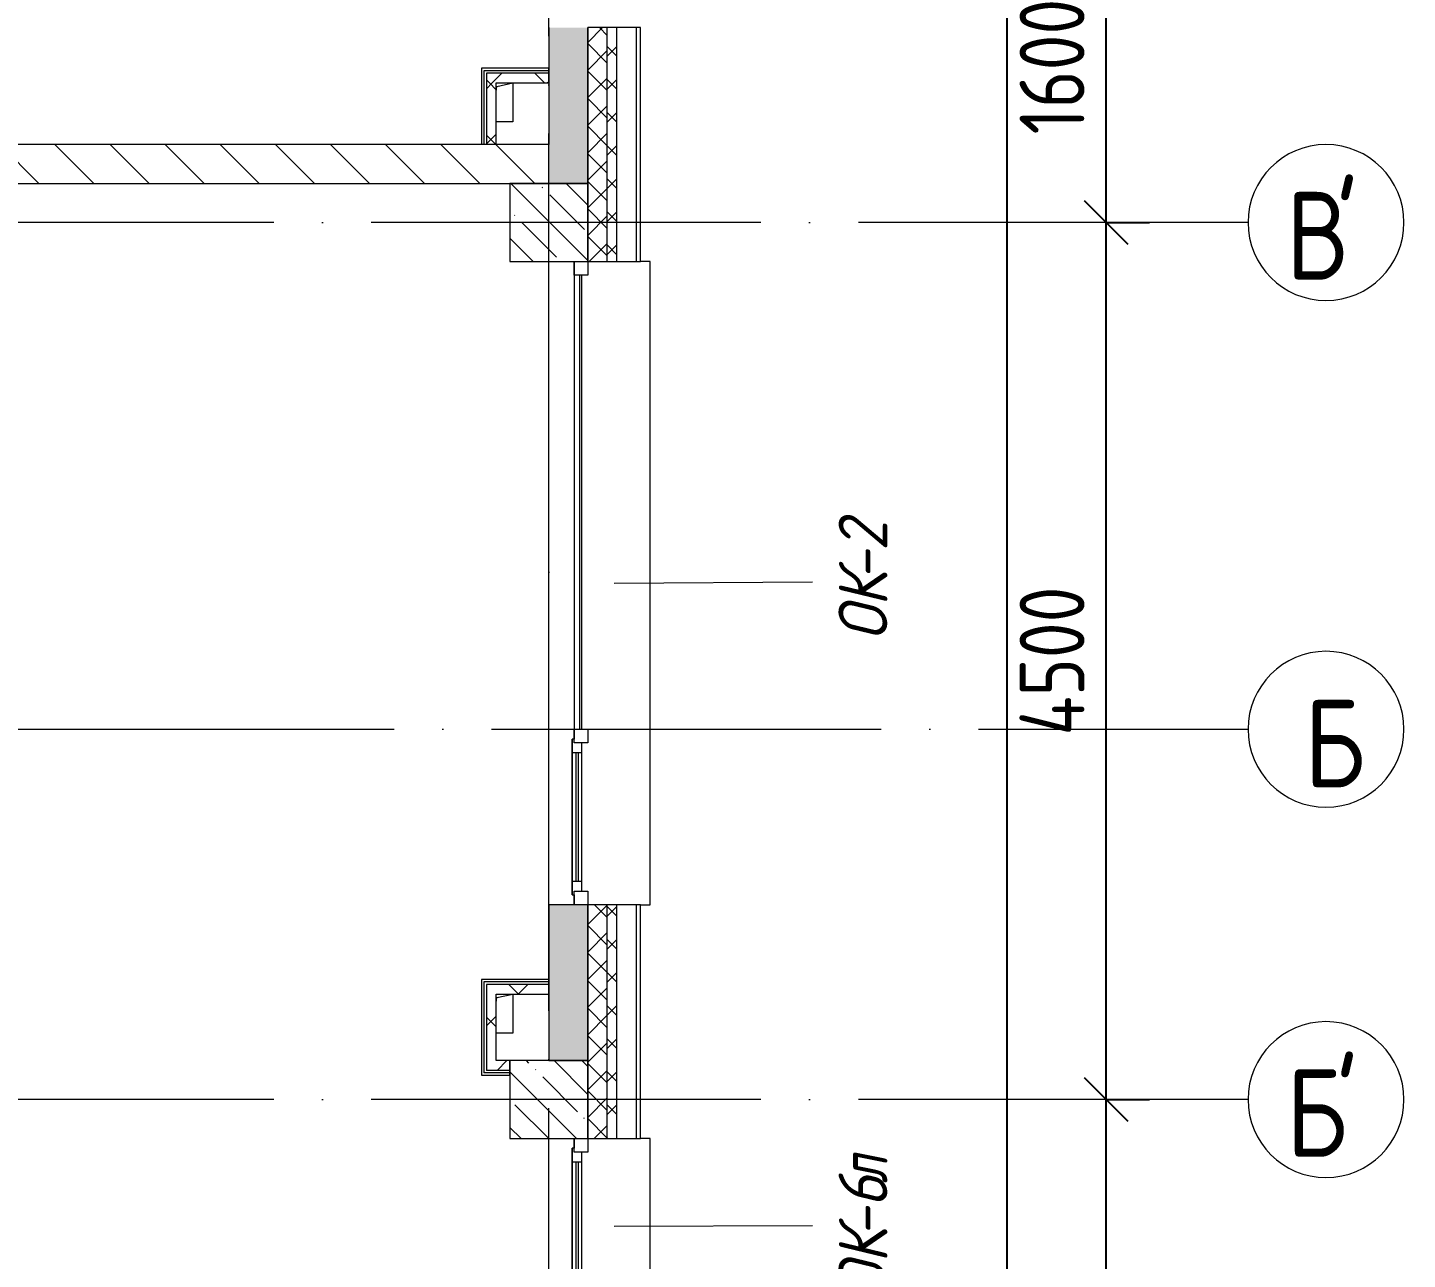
# Model space of a CAD drawing. Header units: millimetres. Extents: x -68946 to 288321, y -402657 to 324925.
# Drawn here: x 162363 to 169445, y 3305 to 9625 of the extents above; entities that cross this region are included whole.
import ezdxf

# ---------------------------------------------------------------- set-up
doc = ezdxf.new("R2010")
doc.units = ezdxf.units.MM
doc.linetypes.add('ADSK_Линия сетки', pattern=[2500, 2000, -250, 0, -250])
doc.layers.get('Defpoints').update_dxf_attribs({"color": 250})
for name, color, linetype, lineweight in [('A-____-____-DIMS', 250, 'Continuous', 9), ('A-DETL-GENF-OTLN', 250, 'Continuous', 5), ('A-FLOR-____-OTLN', 192, 'Continuous', 9), ('A-GLAZ-____-IDEN', 152, 'Continuous', 9), ('A-GLAZ-____-MCUT', 250, 'Continuous', 9), ('A-GLAZ-____-OTLN', 250, 'Continuous', 5), ('A-WALL-____-MCUT', 250, 'Continuous', 13), ('A-WALL-____-PATT', 250, 'Continuous', 13), ('A-WALL-FNSH-MCUT', 250, 'Continuous', 13), ('I-WALL-____-OTLN', 250, 'Continuous', 9), ('S-COLS-____-MCUT', 250, 'Continuous', 25), ('S-COLS-____-OTLN', 250, 'Continuous', 9), ('S-GRID-____-IDEN', 250, 'Continuous', 9), ('S-GRID-____-OTLN', 250, 'Continuous', 9)]:
    doc.layers.add(name, color=color, linetype=linetype, lineweight=lineweight)
doc.styles.add('GOST Common', font='', dxfattribs={"width": 0.9, "height": 350})
doc.styles.add('ISOCPEUR_I', font='isocpeui.ttf', dxfattribs={"width": 0.9, "height": 12.5})
doc.styles.get("Standard").update_dxf_attribs({"font": 'ГОСТ тип А.ttf'})
doc.styles.get('GOST Common').set_extended_font_data('GOST Common')
doc.dimstyles.new('А3', dxfattribs={"dimtxt": 333, "dimasz": 222, "dimexe": 222, "dimexo": 111, "dimgap": 111, "dimtad": 1, "dimtoh": 1, "dimdec": 0, "dimrnd": 0.0015, "dimzin": 0, "dimdsep": 46, "dimtxsty": 'Standard', "dimblk": 'OBLIQUE', "dimcen": 0, "dimclrd": 7, "dimclre": 7, "dimclrt": 7, "dimadec": 0, "dimazin": 0, "dimtfac": 1, "dimtdec": 0, "dimtofl": 0, "dimtmove": 0, "dimatfit": 3, "dimfxl": 1, "dimtolj": 1, "dimtzin": 0, "dimarcsym": 0})
pattern_1 = [(45, (12287.91, -0.0006), (-141.42136, 141.42136), []), (135, (12287.91, -0.0006), (-141.42136, -141.42136), [])]
pattern_2 = [(135, (12287.91, -0.0006), (-142.5612, -142.5612), []), (135, (12430.48, -0.0006), (-142.5612, -142.5612), [252.016, -50.403, 3.353, -47.05])]

# ---------------------------------------------------------------- blocks, each defined once
blk = doc.blocks.new('Окно_СКБ_1Ст1 - 120_Окно_СКБ_1Ст_900_ОК6Л-V40-АР1_Маркировочный план 1 этажа С2и3')
at = {"layer": 'A-GLAZ-____-MCUT'}
for p, q in [((-450, -195), (-450, -125)), ((-450, -125), (-380, -125)), ((-380, -125), (-380, -195)), ((380, -195), (380, -125)), ((380, -125), (450, -125)), ((450, -125), (450, -195)), ((-380, -195), (-450, -195)), ((-380, -195), (-400, -195)), ((-400, -195), (-400, -205)), ((-400, -205), (400, -205)), ((400, -205), (-400, -205)), ((380, -155), (-380, -155)), ((-380, -155), (-380, -195)), ((-330, -205), (-330, -155)), ((330, -205), (330, -155)), ((380, -195), (380, -155)), ((450, -195), (380, -195)), ((400, -195), (380, -195)), ((400, -205), (400, -195))]:
    blk.add_line(p, q, dxfattribs=at)
at = {"layer": 'A-GLAZ-____-MCUT', "lineweight": 5}
for p, q in [((-330, -175), (330, -175)), ((330, -185), (-330, -185))]:
    blk.add_line(p, q, dxfattribs=at)
at = {"layer": 'A-GLAZ-____-OTLN'}
for p, q in [((-450, -195), (-400, -195)), ((400, -195), (450, -195))]:
    blk.add_line(p, q, dxfattribs=at)
blk = doc.blocks.new('WNW_Отлив1 - Отлив_металлический 2-28596055-АР1_Маркировочный план 1 этажа С2и3')
at = {"layer": 'A-GLAZ-____-OTLN'}
for p, q in [((450, 320), (-450, 320)), ((-450, 320), (-450, 270)), ((450, 270), (450, 320))]:
    blk.add_line(p, q, dxfattribs=at)
blk = doc.blocks.new('Окно_СКБ_2Ст1 - Окно_СКБ_2Ст 3300_ОК2-29018964-АР1_Маркировочный план 1 этажа С2и3')
at = {"layer": 'A-GLAZ-____-MCUT'}
for p, q in [((-1650, -195), (-1650, -125)), ((-1650, -125), (-1580, -125)), ((-1580, -125), (-1580, -195)), ((750, -195), (750, -125)), ((750, -125), (820, -125)), ((820, -125), (820, -195)), ((1580, -195), (1580, -125)), ((1580, -125), (1650, -125)), ((1650, -125), (1650, -195)), ((-1580, -195), (-1650, -195)), ((820, -195), (750, -195)), ((820, -195), (800, -195)), ((800, -195), (800, -205)), ((800, -205), (1600, -205)), ((1600, -205), (800, -205)), ((1580, -155), (820, -155)), ((820, -155), (820, -195)), ((870, -205), (870, -155)), ((1530, -205), (1530, -155)), ((1580, -195), (1580, -155)), ((1650, -195), (1580, -195)), ((1600, -195), (1580, -195)), ((1600, -205), (1600, -195))]:
    blk.add_line(p, q, dxfattribs=at)
at = {"layer": 'A-GLAZ-____-MCUT', "lineweight": 5}
for p, q in [((750, -155), (-1580, -155)), ((750, -165), (-1580, -165)), ((870, -175), (1530, -175)), ((1530, -185), (870, -185))]:
    blk.add_line(p, q, dxfattribs=at)
at = {"layer": 'A-GLAZ-____-OTLN'}
for p, q in [((-1650, -195), (800, -195)), ((1600, -195), (1650, -195))]:
    blk.add_line(p, q, dxfattribs=at)
blk = doc.blocks.new('WNW_Отлив1 - Отлив_металлический 2-28598290-АР1_Маркировочный план 1 этажа С2и3')
at = {"layer": 'A-GLAZ-____-OTLN'}
for p, q in [((1650, 320), (-1650, 320)), ((-1650, 320), (-1650, 270)), ((1650, 270), (1650, 320))]:
    blk.add_line(p, q, dxfattribs=at)
blk = doc.blocks.new('_Wn_-As_OpeningMEP_floor__Rectangular - _Wn_-As_OpeningMEP_floor__Rectangular-V75-АР1_Маркировочный план 1 этажа С2и3')
at = {"layer": 'A-DETL-GENF-OTLN', "lineweight": 5}
for p, q in [((-32.3, 132.3), (50, 150)), ((-35, 104.6), (-32.3, 132.3))]:
    blk.add_line(p, q, dxfattribs=at)
blk = doc.blocks.new('Ось сетки - Круг_Ø8 мм-39983606-АР1_Маркировочный план 1 этажа С2и3')
at = {"layer": 'S-GRID-____-IDEN'}
for start, end in [(360, 180), (180, 360)]:
    blk.add_arc((0, 0), 4, start, end, dxfattribs=at)
blk = doc.blocks.new('_Oblique')
at = {"color": 0, "linetype": 'ByBlock', "lineweight": -2}
blk.add_line((-0.5, -0.5), (0.5, 0.5), dxfattribs=at)
blk = doc.blocks.new('*D2561')
at = {"layer": 'A-____-____-DIMS', "color": 7, "lineweight": -2, "transparency": 16777216}
for p, q in [((167898.3, 25), (167898.3, 4125)), ((167909.4, 4125), (168120.3, 4125)), ((167909.4, 25), (168120.3, 25))]:
    blk.add_line(p, q, dxfattribs=at)
at = {"layer": 'Defpoints', "color": 0, "transparency": 16777216}
for p in [(167798.4, 4125), (167898.3, 4125), (167798.4, 25)]:
    blk.add_point(p, dxfattribs=at)
at = {"layer": 'A-____-____-DIMS', "color": 7, "lineweight": -2, "transparency": 16777216, "xscale": 222, "yscale": 222, "zscale": 222}
for p, rotation in [((167898.3, 4125), 90), ((167898.3, 25), 270)]:
    blk.add_blockref('_Oblique', p, dxfattribs=dict(at, rotation=rotation))
at = {"layer": 'A-____-____-DIMS', "color": 7, "transparency": 16777216, "insert": (167620.8, 2075), "char_height": 333, "width": 2.382, "attachment_point": 5, "rotation": 90}
blk.add_mtext('\\A1;4100', dxfattribs=at)
blk = doc.blocks.new('*D2562')
at = {"layer": 'A-____-____-DIMS', "color": 7, "lineweight": -2, "transparency": 16777216}
for p, q in [((167898.3, 4125), (167898.3, 8625)), ((167909.4, 8625), (168120.3, 8625)), ((167909.4, 4125), (168120.3, 4125))]:
    blk.add_line(p, q, dxfattribs=at)
at = {"layer": 'Defpoints', "color": 0, "transparency": 16777216}
for p in [(167798.4, 8625), (167898.3, 8625), (167798.4, 4125)]:
    blk.add_point(p, dxfattribs=at)
at = {"layer": 'A-____-____-DIMS', "color": 7, "lineweight": -2, "transparency": 16777216, "xscale": 222, "yscale": 222, "zscale": 222}
for p, rotation in [((167898.3, 8625), 90), ((167898.3, 4125), 270)]:
    blk.add_blockref('_Oblique', p, dxfattribs=dict(at, rotation=rotation))
at = {"layer": 'A-____-____-DIMS', "color": 7, "transparency": 16777216, "insert": (167620.8, 6375), "char_height": 333, "width": 2.567, "attachment_point": 5, "rotation": 90}
blk.add_mtext('\\A1;4500', dxfattribs=at)
blk = doc.blocks.new('*D2563')
at = {"layer": 'A-____-____-DIMS', "color": 7, "lineweight": -2, "transparency": 16777216}
for p, q in [((167898.3, 8625), (167898.3, 10225)), ((167909.4, 10225), (168120.3, 10225)), ((167909.4, 8625), (168120.3, 8625))]:
    blk.add_line(p, q, dxfattribs=at)
at = {"layer": 'Defpoints', "color": 0, "transparency": 16777216}
for p in [(167798.4, 10225), (167898.3, 10225), (167798.4, 8625)]:
    blk.add_point(p, dxfattribs=at)
at = {"layer": 'A-____-____-DIMS', "color": 7, "lineweight": -2, "transparency": 16777216, "xscale": 222, "yscale": 222, "zscale": 222}
for p, rotation in [((167898.3, 10225), 90), ((167898.3, 8625), 270)]:
    blk.add_blockref('_Oblique', p, dxfattribs=dict(at, rotation=rotation))
at = {"layer": 'A-____-____-DIMS', "color": 7, "transparency": 16777216, "insert": (167620.8, 9425), "char_height": 333, "width": 2.299, "attachment_point": 5, "rotation": 90}
blk.add_mtext('\\A1;1600', dxfattribs=at)
blk = doc.blocks.new('*D2588')
at = {"layer": 'A-____-____-DIMS', "color": 7, "lineweight": -2, "transparency": 16777216}
for p, q in [((167388.4, 58775), (167388.4, 25)), ((167467.8, 58775), (167610.4, 58775)), ((167377.4, 25), (167166.4, 25))]:
    blk.add_line(p, q, dxfattribs=at)
at = {"layer": 'Defpoints', "color": 0, "transparency": 16777216}
for p in [(167356.8, 58775), (167388.4, 25), (167488.4, 25)]:
    blk.add_point(p, dxfattribs=at)
at = {"layer": 'A-____-____-DIMS', "color": 7, "lineweight": -2, "transparency": 16777216, "xscale": 222, "yscale": 222, "zscale": 222}
for p, rotation in [((167388.4, 58775), 90), ((167388.4, 25), 270)]:
    blk.add_blockref('_Oblique', p, dxfattribs=dict(at, rotation=rotation))
at = {"layer": 'A-____-____-DIMS', "color": 7, "transparency": 16777216, "insert": (167110.9, 29400), "char_height": 333, "width": 3.104, "attachment_point": 5, "rotation": 90}
blk.add_mtext('\\A1;58750', dxfattribs=at)

msp = doc.modelspace()

# ---------------------------------------------------------------- hatches: boundary and pattern name
at = {"layer": 'A-WALL-____-PATT', "lineweight": 15, "true_color": 0x000000}
h = msp.add_hatch(dxfattribs=at)
h.set_pattern_fill('FP_53', color=18, style=0, pattern_type=2)
h.set_pattern_definition([(135, (12287.91, -0.0006), (-84.85281, -84.85281), []), (225, (12287.91, -0.0006), (84.85281, -84.85281), [])])
h.paths.add_polyline_path([(165337.9138, -275), (165387.9138, -274.6831), (165386.9138, 624.9994), (165337.9138, 624.9994), (165337.9138, -235.4489)])
h.paths.add_polyline_path([(165386.9138, 2324.9994), (165387.9138, 2324.9994), (165386.9138, 3024.9994), (165337.9138, 3024.9994), (165337.9138, 2324.9994)])
h.paths.add_polyline_path([(165387.9138, 3924.9994), (165386.9138, 5124.9994), (165337.9138, 5124.9994), (165337.9138, 3924.9994), (165386.9138, 3924.9994)])
h.paths.add_polyline_path([(165337.9138, 8424.9994), (165387.9138, 8424.9994), (165386.9138, 9624.9994), (165337.9138, 9624.9994), (165337.9138, 8799.0577)])
h.paths.add_polyline_path([(165365.6416, 11324.9994), (165387.9138, 11324.9994), (165386.9138, 12024.9994), (165337.9138, 12024.9994), (165337.9138, 11324.9994), (165362.8229, 11324.9994)])
h.paths.add_polyline_path([(165387.9138, 12924.9994), (165386.9138, 13225.3683), (165337.9138, 13225.3683), (165337.9138, 12925), (165386.9138, 12924.9994)])
h.paths.add_polyline_path([(165362.8985, 13525.3683), (165387.9138, 13525.3683), (165387.9138, 14124.9994), (165337.9138, 14124.9994), (165337.9138, 13525.3683)])
h.paths.add_polyline_path([(165374.1295, 17424.9994), (165387.9138, 17424.9994), (165387.9138, 18624.9994), (165337.9138, 18624.9994), (165337.9138, 17425), (165374.0437, 17425)])
h.paths.add_polyline_path([(165337.9138, 20324.9994), (165387.9138, 20324.9994), (165387.9138, 21024.9994), (165337.9138, 21024.9994)])
h.paths.add_polyline_path([(165387.9138, 21924.9994), (165387.9138, 23124.9994), (165337.9138, 23124.9994), (165337.9138, 21925), (165359.3769, 21924.9994)])
h.paths.add_polyline_path([(165344.6243, 26424.9994), (165387.9138, 26424.9994), (165387.9138, 27624.9994), (165337.9138, 27624.9994), (165337.9138, 26425), (165344.3405, 26425)])
h.paths.add_polyline_path([(165387.9138, 28524.9994), (165387.9138, 29224.9994), (165337.9138, 29224.9994), (165337.9138, 28524.9994)])
h.paths.add_polyline_path([(165387.9138, 30924.9994), (165387.9138, 32124.9994), (165337.9138, 32124.9994), (165337.9138, 30924.9994)])
h.paths.add_polyline_path([(165387.9138, 35424.9994), (165387.9138, 36624.9994), (165337.9138, 36624.9994), (165337.9138, 35424.9994)])
h.paths.add_polyline_path([(165387.9138, 39924.9994), (165387.9138, 41125), (165337.9138, 41125), (165337.9138, 39924.9994)])
h.paths.add_polyline_path([(165387.9138, 42025), (165387.9138, 42725), (165337.9138, 42725), (165337.9138, 42025)])
h.paths.add_polyline_path([(165387.9138, 44425), (165387.9138, 45625), (165337.9138, 45625), (165337.9138, 44425)])
h.paths.add_polyline_path([(165387.9138, 47325), (165387.9138, 48024.9994), (165337.9138, 48024.9994), (165337.9138, 47325)])
h.paths.add_polyline_path([(165387.9138, 48924.9994), (165387.9138, 50124.9994), (165337.9138, 50124.9994), (165337.9138, 48924.9994)])
h.paths.add_polyline_path([(165337.9138, 53424.9994), (165387.9138, 53424.9994), (165387.9138, 54624.9994), (165337.9138, 54624.9994), (165337.9138, 53727.4152)])
h.paths.add_polyline_path([(165387.9138, 57924.9994), (165386.9138, 59075), (165337.9138, 59075), (165337.9138, 57924.9994)])
h = msp.add_hatch(dxfattribs=at)
h.set_pattern_fill('FP_52', color=18, style=0, pattern_type=2)
h.set_pattern_definition([(45, (12287.91, -0.0006), (-70.71068, 70.71068), []), (135, (12287.91, -0.0006), (-70.71068, -70.71068), [])])
h.paths.add_polyline_path([(165237.9138, -175), (165337.9138, -175), (165337.9138, 624.9994), (165237.9138, 624.9994), (165237.9138, -85.6642)])
h.paths.add_polyline_path([(165264.2854, 2324.9994), (165337.9138, 2324.9994), (165337.9138, 3024.9994), (165237.9138, 3024.9994), (165237.9138, 2324.9994)])
h.paths.add_polyline_path([(165282.8081, 3924.9994), (165337.9138, 3924.9994), (165337.9138, 5124.9994), (165237.9138, 5124.9994), (165237.9138, 3924.9994), (165281.8032, 3925)])
h.paths.add_polyline_path([(165237.9138, 8424.9994), (165337.9138, 8424.9994), (165337.9138, 9624.9994), (165237.9138, 9624.9994), (165237.9138, 8799.0577)])
h.paths.add_polyline_path([(165237.9138, 11324.9994), (165337.9138, 11324.9994), (165337.9138, 12024.9994), (165237.9138, 12024.9019), (165237.9138, 11729.168)])
h.paths.add_polyline_path([(165237.9138, 12924.9994), (165337.9137, 12925), (165337.9138, 13225.3683), (165237.9138, 13225.3683)])
h.paths.add_polyline_path([(165237.9138, 13525.3683), (165337.9138, 13525.3683), (165337.9138, 14124.9994), (165237.9138, 14124.6388), (165237.9138, 13682.5749)])
h.paths.add_polyline_path([(165337.9137, 17425), (165337.9138, 18624.9994), (165237.9138, 18624.9994), (165237.9138, 17425)])
h.paths.add_polyline_path([(165237.9138, 20324.9994), (165337.9138, 20324.9994), (165337.9138, 21024.9994), (165237.9138, 21024.9994)])
h.paths.add_polyline_path([(165237.9138, 21925), (165337.9137, 21925), (165337.9138, 23124.9994), (165237.9138, 23124.9994), (165237.9138, 22324.9342)])
h.paths.add_polyline_path([(165337.9137, 26425), (165337.9138, 27624.9994), (165237.9138, 27624.9994), (165237.9138, 26425)])
h.paths.add_polyline_path([(165337.9138, 28524.9994), (165337.9138, 29224.9994), (165237.9138, 29224.8142), (165237.9138, 28524.9994), (165337.7397, 28524.9994)])
h.paths.add_polyline_path([(165337.9138, 30924.9994), (165337.9138, 32124.9994), (165237.9138, 32124.9994), (165237.9138, 30924.9994), (165329.8717, 30924.9994)])
h.paths.add_polyline_path([(165314.6372, 35424.9994), (165337.9138, 35424.9994), (165337.9138, 36624.9994), (165237.9138, 36624.9994), (165237.9138, 35424.9994)])
h.paths.add_polyline_path([(165299.7856, 39924.9994), (165337.9138, 39924.9994), (165337.9138, 41125), (165237.9138, 41124.9989), (165237.9138, 39924.9994)])
h.paths.add_polyline_path([(165293.482, 42025), (165337.9138, 42025), (165337.9138, 42725), (165237.9138, 42725), (165237.9138, 42025), (165292.8549, 42025)])
h.paths.add_polyline_path([(165284.934, 44425), (165337.9138, 44425), (165337.9138, 45625), (165237.9138, 45625), (165237.9138, 44425)])
h.paths.add_polyline_path([(165237.9138, 47325), (165337.9138, 47325), (165337.9138, 48024.9994), (165237.9138, 48024.9994), (165237.9138, 47725)])
h.paths.add_polyline_path([(165237.9138, 48924.9994), (165337.9138, 48924.9994), (165337.9138, 50124.9994), (165237.9138, 50124.9994), (165237.9138, 49820.6015)])
h.paths.add_polyline_path([(165237.9138, 53424.9994), (165337.9138, 53424.9994), (165337.9138, 54624.9994), (165237.9138, 54624.9994), (165237.9138, 53727.4152)])
h.paths.add_polyline_path([(165237.9138, 57924.9994), (165337.9138, 57924.9994), (165337.9138, 58975), (165237.9138, 58975), (165237.9138, 58575)])
h = msp.add_hatch(dxfattribs=at)
h.set_pattern_fill('FP_3', color=18, style=0, pattern_type=2)
h.set_pattern_definition([(50, (12287.9, -0.0006), (364.36793, -31.8783), [38.1, -419.1]), (355, (12287.9, -0.0006), (-70.48585, 382.1133), [30.48, -335.28]), (100.451, (12318.28, -2.66), (293.885, 350.2334), [32.38, -356.18]), (46.184, (12287.9, 101.6), (542.1585, -84.0858), [57.15, -628.65]), (96.636, (12333.1, 94.6), (474.8049, 494.8554), [48.57, -534.27]), (351.184, (12287.9, 101.6), (474.8102, 494.85), [45.72, -502.92]), (21, (12338.7, 76.2), (303.22847, -204.53046), [38.1, -419.1]), (326, (12338.7, 76.2), (123.6039, 368.37604), [30.48, -335.28]), (71.451, (12364, 59.16), (426.8341, 163.8427), [32.38, -356.18]), (37.5, (12287.91, -0.0006), (6.17665, 169.11015), [16.764, -314.452, 16.764, -323.596, -336.55]), (37.5, (12287.91, -0.0006), (6.17665, 169.11015), [-671.576, 16.764, -319.786]), (7.5, (12287.91, -0.0006), (133.63888, 200.3615), [16.764, -177.292, 16.764, -306.832, -128.27]), (7.5, (12287.91, -0.0006), (133.63888, 200.3615), [-517.652, 16.764, -111.506]), (327.5, (12174.63, -0.0006), (271.18182, -11.45836), [16.764, -110.236, 16.764, -379.476, -525.78]), (327.5, (12174.63, -0.0006), (271.18182, -11.45836), [-523.24, 16.764, -509.016]), (317.5, (12123.83, -0.0006), (296.2585, 50.85285), [16.764, -148.336, 16.764, -246.38, -373.38]), (317.5, (12123.83, -0.0006), (296.2585, 50.85285), [-428.244, 16.764, -356.616])])
h.paths.add_polyline_path([(165037.8919, -175), (165236.9138, -174.511), (165037.8919, -75), (165037.8919, -171.0626)])
h.paths.add_polyline_path([(165037.8919, 125), (165237.8919, 225), (165236.9138, 624.9994), (165037.8919, 624.9994), (165037.8919, 225)])
h.paths.add_polyline_path([(165236.9138, 2324.9994), (165237.8919, 2324.9994), (165236.9138, 3024.9994), (165037.8925, 3024.9974), (165037.9789, 2324.9994), (165216.2645, 2324.9994)])
h.paths.add_polyline_path([(165037.9138, 4325), (165237.8919, 4325), (165236.9138, 5124.9994), (165037.8919, 5124.9994), (165037.8925, 4325)])
h.paths.add_polyline_path([(165141.3906, 8825), (165237.8919, 8825), (165236.9138, 9624.9994), (165037.8919, 9624.9994), (165037.8919, 8825), (165139.5446, 8825)])
h.paths.add_polyline_path([(165114.5786, 11324.9994), (165237.8919, 11324.9994), (165236.9138, 12024.9994), (165037.8919, 12024.9994), (165037.9148, 11324.9994), (165112.2198, 11324.9994)])
h.paths.add_polyline_path([(165093.129, 13325), (165236.9138, 13325), (165236.9138, 14124.9994), (165037.8919, 14124.9994), (165037.8919, 13325), (165090.36, 13325)])
h.paths.add_polyline_path([(165044.8674, 17825), (165237.8919, 17825), (165236.9138, 18624.9994), (165037.8919, 18624.9994), (165037.8919, 17825), (165041.1754, 17825)])
h.paths.add_polyline_path([(165037.9138, 20324.9994), (165237.8919, 20324.9994), (165236.9138, 21024.9994), (165037.8919, 21024.9994), (165037.8919, 20324.9994)])
h.paths.add_polyline_path([(165037.9138, 22325), (165237.8919, 22325), (165236.9138, 23124.9994), (165037.8919, 23124.9994), (165037.8919, 22325)])
h.paths.add_polyline_path([(165237.8919, 26825), (165236.9138, 27624.9994), (165037.8919, 27624.9994), (165037.8919, 26825), (165236.9138, 26825)])
h.paths.add_polyline_path([(165068.9434, 28524.9994), (165237.8919, 28524.9994), (165236.9138, 29224.9994), (165037.8919, 29224.9994), (165037.9138, 28524.9994)])
h.paths.add_polyline_path([(165037.9138, 31325), (165237.8919, 31325), (165236.9138, 32124.9994), (165037.8919, 32124.9994), (165037.8919, 31325)])
h.paths.add_polyline_path([(165237.8919, 35424.9994), (165236.9138, 35825), (165037.8919, 35825), (165037.9138, 35424.9994), (165236.9138, 35424.9994)])
h.paths.add_polyline_path([(165037.9138, 36225), (165237.8919, 36225), (165236.9138, 36624.9994), (165037.8919, 36624.9994), (165037.8919, 36225)])
h.paths.add_polyline_path([(165037.9138, 39924.9994), (165237.8919, 39924.9994), (165236.9138, 40725), (165037.8919, 40725), (165037.8919, 39924.9994)])
h.paths.add_polyline_path([(165037.9138, 42025), (165237.8919, 42025), (165236.9138, 42725), (165037.8919, 42725), (165037.8919, 42025)])
h.paths.add_polyline_path([(165039.9348, 44425), (165237.8919, 44425), (165236.9138, 45625), (165037.8919, 45625), (165037.9138, 44425)])
h.paths.add_polyline_path([(165084.8373, 47725), (165237.8919, 47725), (165236.9138, 48024.9994), (165037.8919, 48024.9994), (165037.9138, 47725)])
h.paths.add_polyline_path([(165236.9138, 48924.9994), (165237.8919, 48924.9994), (165236.9138, 50124.9994), (165037.8919, 50124.9994), (165037.9138, 48924.9994), (165234.5953, 48924.9994)])
h.paths.add_polyline_path([(165100.5645, 53825), (165237.8919, 53825), (165236.9138, 54624.9994), (165037.8919, 54624.9994), (165037.9138, 53825), (165045.6407, 53825)])
h.paths.add_polyline_path([(165198.7125, 57924.9994), (165237.8919, 57924.9994), (165236.9138, 58575), (165037.8919, 58575), (165037.9138, 57924.9994), (165167.9138, 57924.9994)])
h = msp.add_hatch(dxfattribs=at)
h.set_pattern_fill('FP_83', color=18, style=0, pattern_type=2)
h.set_pattern_definition(pattern_1)
h.paths.add_polyline_path([(164717.9138, 9341.0941), (165037.8919, 9341.0941), (165037.8706, 9391.0941), (164717.9138, 9391.0941), (164717.9138, 9361.5588)])
h = msp.add_hatch(dxfattribs=at)
h.set_pattern_fill('FP_83', color=18, style=0, pattern_type=2)
h.set_pattern_definition(pattern_1)
h.paths.add_polyline_path([(164752.8931, 9025.004), (164767.9138, 9025.004), (164767.9138, 9341.0941), (164717.9138, 9341.0941), (164717.9138, 9025.004)])
h = msp.add_hatch(dxfattribs=at)
h.set_pattern_fill('FP_2', color=18, style=0, pattern_type=2)
h.set_pattern_definition([(135, (12287.91, -0.0006), (-141.42136, -141.42136), [])])
h.paths.add_polyline_path([(164865.9566, 8825.004), (165037.8919, 8825.004), (165037.8706, 9025.004), (157537.8919, 9025.004), (157537.8919, 8825.004), (164852.8931, 8825.004)])
h = msp.add_hatch(dxfattribs=at)
h.set_pattern_fill('FP_83', color=18, style=0, pattern_type=2)
h.set_pattern_definition(pattern_1)
h.paths.add_polyline_path([(164717.9138, 4666.0901), (165037.8919, 4666.0901), (165037.8706, 4716.0901), (164717.9138, 4716.0901), (164717.9138, 4678.3033)])
h = msp.add_hatch(dxfattribs=at)
h.set_pattern_fill('FP_83', color=18, style=0, pattern_type=2)
h.set_pattern_definition(pattern_1)
h.paths.add_polyline_path([(164767.9138, 4275), (164767.9138, 4666.0901), (164717.9138, 4666.0901), (164717.9138, 4275)])
h = msp.add_hatch(dxfattribs=at)
h.set_pattern_fill('FP_83', color=18, style=0, pattern_type=2)
h.set_pattern_definition(pattern_1)
h.paths.add_polyline_path([(164837.8919, 4275), (164837.8919, 4325), (164767.9138, 4325), (164767.9138, 4275), (164772.8631, 4275)])
at = {"layer": 'S-COLS-____-OTLN', "lineweight": 5, "true_color": 0x000000}
h = msp.add_hatch(dxfattribs=at)
h.set_pattern_fill('FP_1', color=18, style=0, pattern_type=2)
h.set_pattern_definition(pattern_2)
h.paths.add_polyline_path([(164837.9138, 8425), (165237.8919, 8425), (165236.9138, 8825), (164837.8919, 8825), (164837.8925, 8425.0012)])
h = msp.add_hatch(dxfattribs=at)
h.set_pattern_fill('FP_1', color=18, style=0, pattern_type=2)
h.set_pattern_definition(pattern_2)
h.paths.add_polyline_path([(165237.8919, 3925), (165236.9138, 4325), (164837.8919, 4325), (164837.9138, 3925), (165236.9138, 3925)])

# ---------------------------------------------------------------- linework, layer by layer
at = {"layer": 'A-FLOR-____-OTLN', "color": 18, "lineweight": 5, "true_color": 0x000000}
for p, q in [((164852.8931, 9341.0941), (164852.8931, 9141.0941)), ((164852.8931, 9141.0941), (164767.9138, 9141.0941)), ((164852.8931, 4666.0901), (164852.8931, 4466.0901)), ((164852.8931, 4466.0901), (164767.9138, 4466.0901))]:
    msp.add_line(p, q, dxfattribs=at)
at = {"layer": 'A-GLAZ-____-IDEN', "color": 18, "lineweight": 15, "true_color": 0x000000}
for p, q in [((165372.9138, 6774.9994), (166391.8278, 6781.9821)), ((165372.9138, 3474.9994), (166391.8278, 3479.5012))]:
    msp.add_line(p, q, dxfattribs=at)
at = {"layer": 'A-WALL-____-MCUT', "color": 18, "lineweight": 15, "true_color": 0x000000}
for p, q in [((165037.8919, 9624.9994), (165037.8919, 9025.004)), ((165237.8919, 8825), (165237.8919, 9624.9994)), ((165337.9138, 9624.9994), (165237.9138, 9624.9994)), ((165237.9138, 9624.9994), (165237.9138, 8825)), ((165387.9138, 9624.9994), (165337.9138, 9624.9994)), ((165337.9138, 8424.9994), (165337.9138, 9624.9994)), ((165487.9138, 9624.9994), (165387.9138, 9624.9994)), ((165387.9138, 8424.9994), (165387.9138, 9624.9994)), ((165487.9138, 8424.9994), (165487.9138, 9624.9994)), ((164705.4138, 9403.5941), (164705.4138, 9025.004)), ((165037.9148, 9403.5941), (164705.4138, 9403.5941)), ((164717.9138, 9391.0941), (164717.9138, 9025.004)), ((165037.9148, 9391.0941), (164717.9138, 9391.0941)), ((165037.9148, 9341.0941), (165037.9148, 9391.0941)), ((164767.9138, 9025.004), (164767.9138, 9341.0941)), ((164767.9138, 9341.0941), (165037.9148, 9341.0941)), ((165037.8919, 9025.004), (157537.8919, 9025.004)), ((165037.8919, 8825.004), (165037.8919, 9025.004)), ((157537.8919, 8825.004), (165037.8919, 8825.004)), ((165037.8919, 8825), (165237.8919, 8825)), ((165237.9138, 8825), (165237.9138, 8424.9994)), ((165237.9138, 8424.9994), (165337.9138, 8424.9994)), ((165337.9138, 8424.9994), (165387.9138, 8424.9994)), ((165387.9138, 8424.9994), (165487.9138, 8424.9994)), ((165037.8919, 5124.9994), (165037.8919, 4325)), ((165237.8919, 5124.9994), (165037.8919, 5124.9994)), ((165237.8919, 4325), (165237.8919, 5124.9994)), ((165337.9138, 5124.9994), (165237.9138, 5124.9994)), ((165237.9138, 5124.9994), (165237.9138, 4325)), ((165387.9138, 5124.9994), (165337.9138, 5124.9994)), ((165337.9138, 3924.9994), (165337.9138, 5124.9994)), ((165487.9138, 5124.9994), (165387.9138, 5124.9994)), ((165387.9138, 3924.9994), (165387.9138, 5124.9994)), ((165487.9138, 3924.9994), (165487.9138, 5124.9994)), ((164705.4138, 4728.5901), (164705.4138, 4262.5)), ((165037.9148, 4728.5901), (164705.4138, 4728.5901)), ((164717.9138, 4716.0901), (164717.9138, 4275)), ((165037.9148, 4716.0901), (164717.9138, 4716.0901)), ((165037.9148, 4666.0901), (165037.9148, 4716.0901)), ((164767.9138, 4325), (164767.9138, 4666.0901)), ((164767.9138, 4666.0901), (165037.9148, 4666.0901)), ((164837.8919, 4325), (164767.9138, 4325)), ((164837.8919, 4275), (164837.8919, 4325)), ((165037.8919, 4325), (165237.8919, 4325)), ((165237.9138, 4325), (165237.9138, 3924.9994)), ((164837.8919, 4262.5), (164705.4138, 4262.5)), ((164837.8919, 4275), (164717.9138, 4275)), ((165237.9138, 3924.9994), (165337.9138, 3924.9994)), ((165337.9138, 3924.9994), (165387.9138, 3924.9994)), ((165387.9138, 3924.9994), (165487.9138, 3924.9994))]:
    msp.add_line(p, q, dxfattribs=at)
at = {"layer": 'A-WALL-FNSH-MCUT', "lineweight": 15}
for p, q in [((165507.9138, 9624.9994), (165487.9138, 9624.9994)), ((165507.9138, 8424.9994), (165507.9138, 9624.9994)), ((164692.9138, 9416.0941), (164692.9138, 9025.004)), ((165037.9148, 9416.0941), (164692.9138, 9416.0941)), ((165037.9148, 9391.0941), (165037.9148, 9416.0941)), ((165487.9138, 8424.9994), (165507.9138, 8424.9994)), ((165507.9138, 5124.9994), (165487.9138, 5124.9994)), ((165507.9138, 3924.9994), (165507.9138, 5124.9994)), ((164692.9138, 4741.0901), (164692.9138, 4250)), ((165037.9148, 4741.0901), (164692.9138, 4741.0901)), ((165037.9148, 4716.0901), (165037.9148, 4741.0901)), ((164692.9138, 4250), (164837.8919, 4250)), ((164837.8919, 4250), (164837.8919, 4275)), ((165487.9138, 3924.9994), (165507.9138, 3924.9994))]:
    msp.add_line(p, q, dxfattribs=at)
at = {"layer": 'I-WALL-____-OTLN', "color": 18, "lineweight": 15, "true_color": 0x000000}
for p, q in [((165037.8919, 5124.9994), (165037.8919, 8424.9994)), ((165037.8919, 3024.9994), (165037.8919, 3924.9994))]:
    msp.add_line(p, q, dxfattribs=at)
at = {"layer": 'S-COLS-____-MCUT', "color": 18, "lineweight": 5, "true_color": 0x000000}
for p, q in [((165037.8919, 8825), (164837.8919, 8825)), ((164837.8919, 8825), (164837.8919, 8425)), ((165237.8919, 8425), (165237.8919, 8825)), ((164837.8919, 8425), (165237.8919, 8425)), ((165037.8919, 4325), (164837.8919, 4325)), ((164837.8919, 4325), (164837.8919, 3925)), ((165237.8919, 3925), (165237.8919, 4325)), ((164837.8919, 3925), (165237.8919, 3925))]:
    msp.add_line(p, q, dxfattribs=at)
at = {"layer": 'S-COLS-____-OTLN', "color": 18, "lineweight": 5, "true_color": 0x000000}
for p, q in [((165237.8919, 8825), (165037.8919, 8825)), ((165237.8919, 4325), (165037.8919, 4325))]:
    msp.add_line(p, q, dxfattribs=at)
at = {"layer": 'S-GRID-____-OTLN', "color": 18, "linetype": 'ADSK_Линия сетки', "true_color": 0x000000}
for p, q in [((165037.9138, -2919.5356), (165037.9138, 61063.6538)), ((168626.8279, 8625), (111607.9138, 8625)), ((77240.3519, 6025), (168626.8279, 6025)), ((168626.8279, 4125), (111607.9138, 4125))]:
    msp.add_line(p, q, dxfattribs=at)

# ---------------------------------------------------------------- block references
at = {"layer": 'A-GLAZ-____-OTLN', "color": 18, "true_color": 0x000000}
for p in [(164802.8931, 9191.0941), (164802.8931, 4516.0901)]:
    msp.add_blockref('_Wn_-As_OpeningMEP_floor__Rectangular - _Wn_-As_OpeningMEP_floor__Rectangular-V75-АР1_Маркировочный план 1 этажа С2и3', p, dxfattribs=at)
at = {"layer": 'A-GLAZ-____-OTLN', "color": 18, "true_color": 0x000000, "rotation": 269.9999999999999}
for name, p in [('Окно_СКБ_2Ст1 - Окно_СКБ_2Ст 3300_ОК2-29018964-АР1_Маркировочный план 1 этажа С2и3', (165362.9138, 6774.9994)), ('WNW_Отлив1 - Отлив_металлический 2-28598290-АР1_Маркировочный план 1 этажа С2и3', (165237.9138, 6774.9994)), ('Окно_СКБ_1Ст1 - 120_Окно_СКБ_1Ст_900_ОК6Л-V40-АР1_Маркировочный план 1 этажа С2и3', (165362.9138, 3474.9994))]:
    msp.add_blockref(name, p, dxfattribs=at)
at = {"layer": 'A-GLAZ-____-OTLN', "color": 18, "lineweight": 15, "true_color": 0x000000, "rotation": 269.9999999999999}
msp.add_blockref('WNW_Отлив1 - Отлив_металлический 2-28596055-АР1_Маркировочный план 1 этажа С2и3', (165237.9138, 3474.9994), dxfattribs=at)
at = {"layer": 'S-GRID-____-IDEN', "color": 18, "true_color": 0x000000, "xscale": 99.99999999999993, "yscale": 99.99999999999993, "zscale": 99.99999999999993}
for p, rotation in [((169026.8279, 8625), 89.99999999999982), ((169026.8279, 6025), 269.9999999999994), ((169026.8279, 4125), 89.99999999999982)]:
    msp.add_blockref('Ось сетки - Круг_Ø8 мм-39983606-АР1_Маркировочный план 1 этажа С2и3', p, dxfattribs=dict(at, rotation=rotation))

# ---------------------------------------------------------------- texts
at = {"layer": 'A-GLAZ-____-IDEN', "color": 18, "lineweight": 15, "true_color": 0x000000, "char_height": 250, "attachment_point": 1, "rotation": 90, "style": 'ISOCPEUR_I'}
for s, insert, width in [('-2', (166525.4737, 6786.9951), 336.70875), ('ОК', (166525.4737, 6479.417), 372.784687), ('\\fISOCPEUR|b0|i1|c204|p34|;\\W.75;л', (166525.4737, 3695.4326), 168.354375), ('-6', (166525.4737, 3417.6201), 336.70875), ('ОК', (166525.4737, 3110.042), 372.784687)]:
    msp.add_mtext(s, dxfattribs=dict(at, insert=insert, width=width))
at = {"layer": 'S-GRID-____-IDEN', "color": 18, "true_color": 0x000000, "char_height": 450, "attachment_point": 1, "style": 'GOST Common'}
for s, insert, width in [("\\fGOST Common|b0|i0|c204|p34|;\\W.9;'", (169077.5351, 8782.2256), 137.088562), ('\\fGOST Common|b0|i0|c204|p34|;\\W.9;В', (168821.5508, 8782.2256), 310.253062), ('\\fGOST Common|b0|i0|c204|p34|;\\W.9;Б', (168913.505, 6177.5869), 310.253062), ("\\fGOST Common|b0|i0|c204|p34|;\\W.9;'", (169077.5351, 4282.2256), 137.088562), ('\\fGOST Common|b0|i0|c204|p34|;\\W.9;Б', (168821.5508, 4282.2256), 310.253062)]:
    msp.add_mtext(s, dxfattribs=dict(at, insert=insert, width=width))

# ---------------------------------------------------------------- dimensions: what is measured, and where the dimension line sits
at = {"layer": 'A-____-____-DIMS', "color": 18, "true_color": 0x000000}
for base, p1, p2, picture, middle in [((167388.4134, 25), (167356.8279, 58775), (167488.3983, 25), '*D2588', (167110.9134, 29400)), ((167898.3443, 10225), (167798.3594, 8625), (167798.3594, 10225), '*D2563', (167620.8443, 9425)), ((167898.3443, 8625), (167798.3594, 4125), (167798.3594, 8625), '*D2562', (167620.8443, 6375)), ((167898.3443, 4125), (167798.3594, 25), (167798.3594, 4125), '*D2561', (167620.8443, 2075))]:
    dim = msp.add_linear_dim(base=base, p1=p1, p2=p2, angle=90, dimstyle='А3', dxfattribs=at)
    dim.commit()
    dim.dimension.update_dxf_attribs({"geometry": picture, "text_midpoint": middle})

doc.saveas('drawing.dxf')
